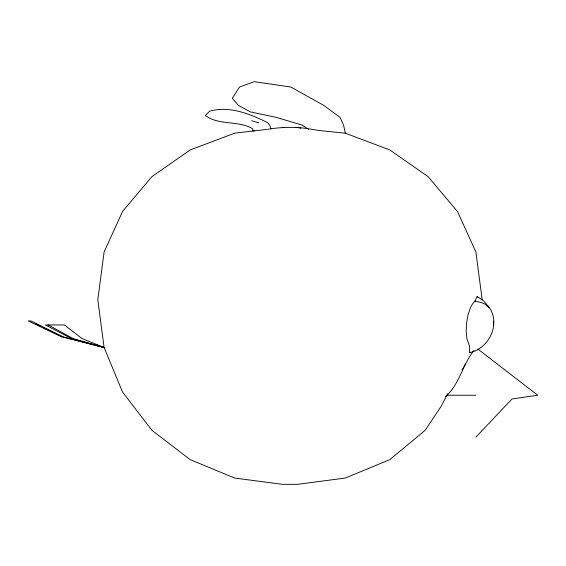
<?xml version="1.0" encoding="UTF-8"?>
<svg xmlns="http://www.w3.org/2000/svg" width="566" height="566" viewBox="0 0 566 566"><rect width="100%" height="100%" fill="white"/><g stroke="black" fill="none" stroke-linecap="round" stroke-linejoin="round"><path stroke-width="0.85" d="M493.432 325.132L493.651 323.787M474.025 350.467C462.457 364.525 459.521 384.434 445.647 396.54M447.706 393.724L441.183 406.275L425.179 430.266L389.882 459.599L345.359 478.044L297.589 484.333L282.406 484.333L234.628 478.044L190.112 459.599L151.879 430.266L122.546 392.04L104.102 347.517L97.812 299.747L104.102 251.969L122.546 211.458L151.879 176.67L190.112 149.976L234.628 133.194L254.551 130.81M462.061 369.725L465.648 363.726M475.886 437.143L512.011 398.959L537.7 395.224L477.831 349.017M478.39 297.829A27.437 3.552 82.5 0 0 476.275 297.829L475.553 300.341L472.242 304.303L470.495 307.536L467.983 315.057L466.54 323.122L466.172 331.188L466.893 338.701L469.674 346.548L469.377 352.165L469.631 352.576L470.587 352.208M470.013 352.59C489.116 348.288 500.705 324.368 489.328 307.536M267.513 129.352C281.677 126.911 296.188 126.621 310.38 129.062L318.757 130.463L345.359 133.194L389.882 149.976L428.108 176.67L457.448 211.458L475.886 251.969L482.175 299.747M266.65 129.458L252.818 131.015L252.818 128.836C238.378 120.098 218.922 125.786 205.394 115.485L209.569 111.177C229.499 105.531 250.151 113.971 267.923 122.801L269.961 125.779L270.987 128.836M295.898 127.675L297.589 127.47L300.914 128.157M446.807 395.224L475.886 395.224M282.406 127.47L284.09 127.675M251.629 120.678L258.697 122.801M95.873 344.637L104.102 347.517L62.748 337.011L43.844 327.827M61.991 337.011L28.3 320.936L30.882 320.936L63.427 337.011L104.102 347.517L82.049 338.595L64.411 324.941L45.429 324.941L71.507 338.595L104.102 347.517L73.106 338.595L48.308 324.941M35.969 324L39.91 325.91M308.548 129.395L302.499 125.206L276.47 117.417L250.285 111.87L238.307 105.262L232.265 98.307L239.468 87.051L254.184 81.667L290.839 87.051L323.589 105.262L340.074 117.417L343.59 125.206L345.359 133.194M477.52 296.733L483.831 301.084L489.208 307.536M486.251 305.102L489.102 307.267M475.398 301.544L474.725 301.027L481.525 302.668L485.699 304.43L488.493 306.553L488.875 307.536M493.432 321.113L493.651 322.45"/></g></svg>
